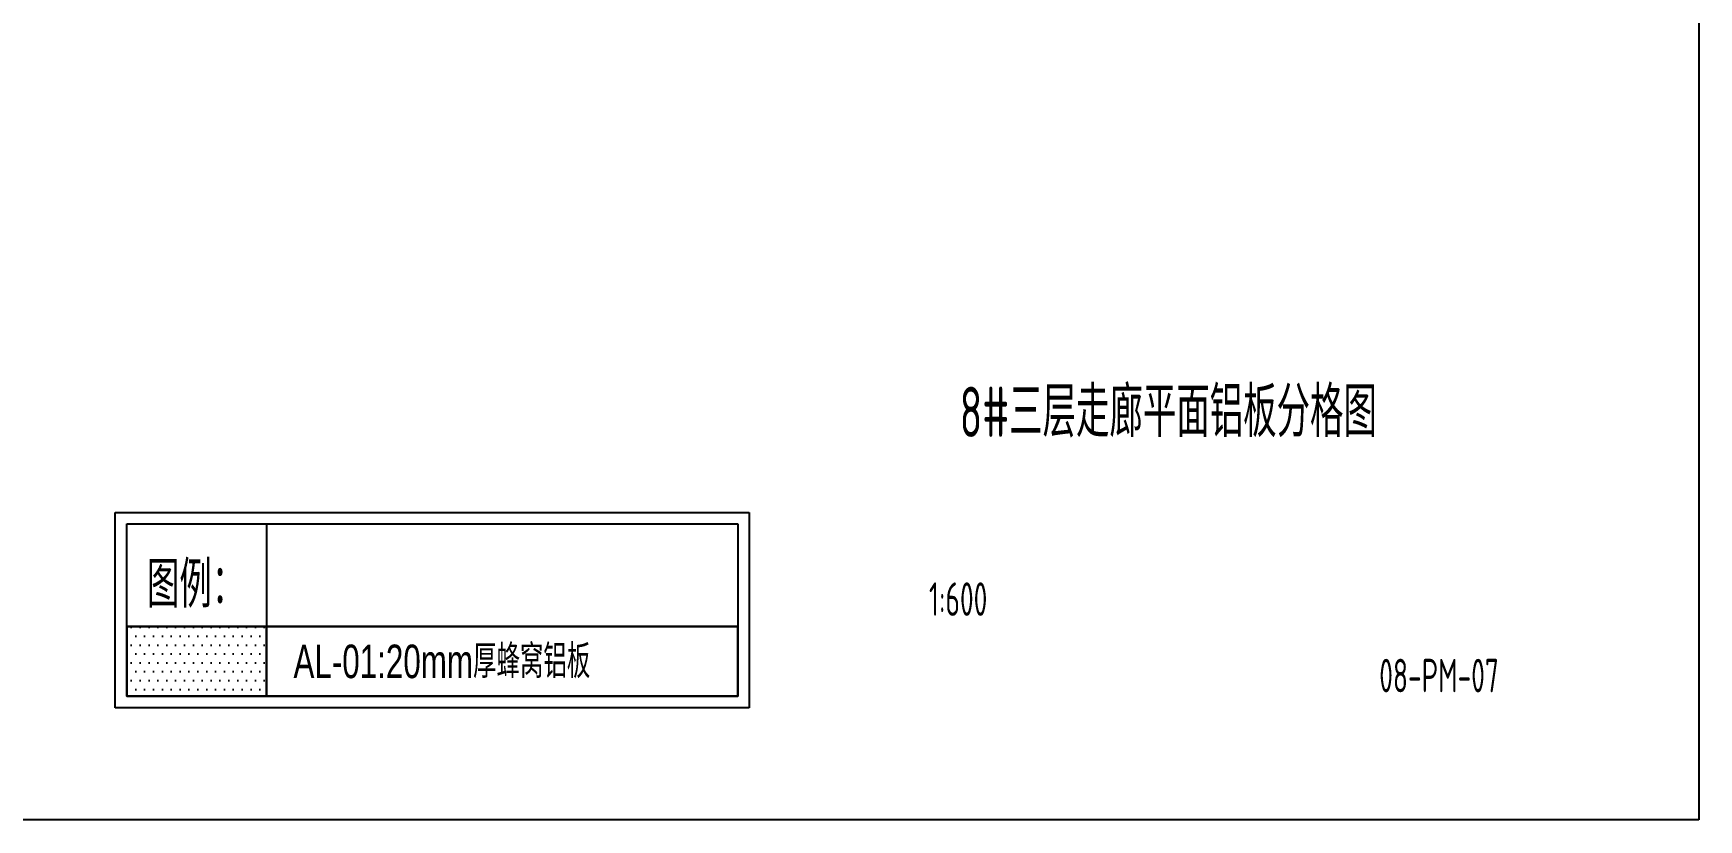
# Model space of a CAD drawing. Extents: x 104132 to 3338343, y -1228862 to 1409848.
# Drawn here: x 1820670 to 1910132, y 138 to 42391 of the extents above; entities that cross this region are included whole.
import ezdxf
from ezdxf.enums import TextEntityAlignment as Align

# ---------------------------------------------------------------- set-up
doc = ezdxf.new("R2010")
doc.units = 0
doc.linetypes.add('CENTER', pattern=[50.8, 31.75, -6.35, 6.35, -6.35])
doc.linetypes.add('CENTER2', pattern=[28.575, 19.05, -3.175, 3.175, -3.175])
doc.layers.get('0').update_dxf_attribs({"color": 8})
doc.layers.get('Defpoints').update_dxf_attribs({"color": 8})
for name, color, linetype in [('#填充层', 8, 'Continuous'), ('#幕墙线-平面', 8, 'Continuous'), ('#文字', 8, 'Continuous'), ('#标注', 8, 'Continuous'), ('#轴线', 8, 'CENTER2'), ('A-ROOF-DRAN', 8, 'Continuous'), ('C-SHET-SHBD', 8, 'Continuous'), ('dim', 8, 'Continuous'), ('DOTE', 8, 'CENTER'), ('IEL-FINE', 8, 'Continuous'), ('分水线', 8, 'Continuous'), ('女儿墙', 8, 'Continuous'), ('落水口', 8, 'Continuous')]:
    doc.layers.add(name, color=color, linetype=linetype)
doc.styles.add('#文字', font='jrs.shx', dxfattribs={"width": 0.7, "bigfont": 'hztxt.shx'})
doc.styles.add('XD2008', font='xd-hzs.shx', dxfattribs={"width": 0.7, "bigfont": 'xd-hztxt.shx'})

# ---------------------------------------------------------------- blocks, each defined once
blk = doc.blocks.new('轴网20240313')
at = {"layer": '#标注', "ltscale": 300}
blk.add_circle((571467.9, -147345.9), 64700, dxfattribs=at)
at = {"layer": '#轴线', "ltscale": 300}
for radius in [64700, 63300]:
    blk.add_circle((571467.9, -147345.9), radius, dxfattribs=at)
blk = doc.blocks.new('A$C49f573b4')
at = {"layer": '女儿墙'}
for radius in [63900, 63650]:
    blk.add_circle((0, 0), radius, dxfattribs=at)
blk = doc.blocks.new('QWEDSG')
at = {"layer": 'IEL-FINE', "ltscale": 300}
h = blk.add_hatch(dxfattribs=at)
h.set_pattern_fill('DOTS', color=256, scale=200)
h.set_pattern_definition([(0, (838162.48, -28168.94), (158.75, 317.5), [0, -317.5])])
edge = h.paths.add_edge_path(flags=17)
edge.add_arc((903162, 36831), 63600, 0, 360)
edge = h.paths.add_edge_path()
edge.add_arc((903162, 36831), 65000, 0, 360)
at = {"layer": '#幕墙线-平面'}
for radius in [65000, 64000, 63600]:
    blk.add_circle((903162, 36831), radius, dxfattribs=at)
blk = doc.blocks.new('A3文本框')
at = {"layer": 'Defpoints', "ltscale": 500}
blk.add_lwpolyline([(10, -10), (-420, -10), (-420, 297), (10, 297)], close=True, dxfattribs=at)
at = {"layer": 'C-SHET-SHBD', "style": 'XD2008', "width": 0.7}
for tag, height, p in [('子项名称', 4.5, (-37.49, 35.41)), ('图名', 4.5, (-37.49, 24.27)), ('比例', 3, (-56.3, 8.25)), ('MQJD-01', 3, (-13.24, 2.27))]:
    blk.add_attdef(tag, text='', height=height, dxfattribs=at).set_placement(p, align=Align.CENTER)
blk = doc.blocks.new('A$C9f0bf166')
at = {"layer": '#填充层', "ltscale": 5}
h = blk.add_hatch(dxfattribs=at)
h.set_pattern_fill('DOTS', color=256, scale=150)
h.set_pattern_definition([(0, (-91205.73, 271461.23), (119.0625, 238.125), [0, -238.125])])
h.paths.add_polyline_path([(-16718, 2188), (-12968, 2188), (-12968, 313), (-16718, 313)])
at = {"layer": '#标注'}
for p, q in [((-12968, 2188), (-16718, 2188)), ((-12968, 2188), (-16718, 2188)), ((-16718, 2188), (-16718, 313)), ((-16718, 2188), (-12968, 2188)), ((-16718, 313), (-16718, 2188)), ((-16718, 2188), (-16718, 313)), ((-16718, 2188), (-12968, 2188)), ((-16718, 313), (-16718, 2188)), ((-16718, 313), (-16718, 2188)), ((-312, 2188), (-12968, 2188)), ((-312, 2188), (-12968, 2188)), ((-12968, 2188), (-12968, 313)), ((-12968, 2188), (-312, 2188)), ((-12968, 313), (-12968, 2188)), ((-12968, 2188), (-312, 2188)), ((-312, 313), (-312, 2188)), ((-312, 2188), (-312, 313)), ((-312, 313), (-312, 2188)), ((-312, 2188), (-312, 313)), ((-312, 2188), (-312, 313)), ((-12968, 313), (-16718, 313)), ((-16718, 313), (-12968, 313)), ((-12968, 313), (-16718, 313)), ((-312, 313), (-12968, 313)), ((-12968, 313), (-312, 313)), ((-312, 313), (-12968, 313))]:
    blk.add_line(p, q, dxfattribs=at)
for points in [[(-12968, 313), (-16718, 313), (-16718, 2188), (-12968, 2188)], [(-12968, 2188), (-312, 2188), (-312, 313), (-12968, 313)]]:
    blk.add_lwpolyline(points, close=True, dxfattribs=at)
for p, q in [((-17030, 5254), (0, 5254)), ((-17030, 0), (-17030, 5254)), ((-16718, 4942), (-312, 4942)), ((-16718, 313), (-16718, 4942)), ((-16718, 4942), (-12968, 4942)), ((-16718, 2188), (-16718, 4942)), ((-12968, 4942), (-12968, 2188)), ((-312, 4942), (-312, 313)), ((0, 5254), (0, 0)), ((-12968, 2188), (-16718, 2188)), ((0, 0), (-17030, 0)), ((-312, 313), (-16718, 313))]:
    blk.add_line(p, q)
at = {"layer": '#文字', "style": '#文字', "width": 0.7}
blk.add_text('图例：', height=1250, dxfattribs=at).set_placement((-14870, 3379), align=Align.MIDDLE)
blk.add_text('AL-01:20mm厚蜂窝铝板', height=900, dxfattribs=at).set_placement((-12243, 1250), align=Align.MIDDLE_LEFT)

msp = doc.modelspace()

# ---------------------------------------------------------------- linework, layer by layer
at = {"layer": 'A-ROOF-DRAN'}
for radius in [62950, 62650]:
    msp.add_circle((1760988, 90493), radius, dxfattribs=at)
at = {"layer": '分水线'}
msp.add_circle((1760988, 90493), 60400, dxfattribs=at)
at = {"layer": '落水口'}
msp.add_arc((1761055, 90471), 63950, 296.9552, 117.0448, dxfattribs=at)

# ---------------------------------------------------------------- block references
at = {"layer": '#幕墙线-平面'}
msp.add_blockref('QWEDSG', (857825, 53662), dxfattribs=at)
at = {"layer": '#幕墙线-平面', "ltscale": 300}
msp.add_blockref('A$C49f573b4', (1760988, 90493), dxfattribs=at)
at = {"layer": 'dim'}
ref = msp.add_blockref('A3文本框', (1904132, 6138), dxfattribs=dict(at, xscale=600, yscale=600, zscale=600))
ref.add_attrib('图名', '8#三层走廊平面铝板分格图', dxfattribs={"layer": 'C-SHET-SHBD', "height": 2700, "style": 'XD2008', "width": 0.7}).set_placement((1881638, 20699), align=Align.CENTER)
ref.add_attrib('MQJD-01', '08-PM-07', dxfattribs={"layer": 'C-SHET-SHBD', "height": 1800, "style": 'XD2008', "width": 0.7}).set_placement((1896185, 6982), align=Align.CENTER)
ref.add_attrib('比例', '1:600', dxfattribs={"layer": 'C-SHET-SHBD', "height": 1800, "style": 'XD2008', "width": 0.7}).set_placement((1870352, 11091), align=Align.CENTER)
at = {"layer": 'dim', "ltscale": 300, "xscale": 2, "yscale": 2, "zscale": 2}
msp.add_blockref('A$C9f0bf166', (1859132, 6144), dxfattribs=at)
at = {"layer": 'DOTE'}
msp.add_blockref('轴网20240313', (1189520, 237839), dxfattribs=at)

doc.saveas('drawing.dxf')
